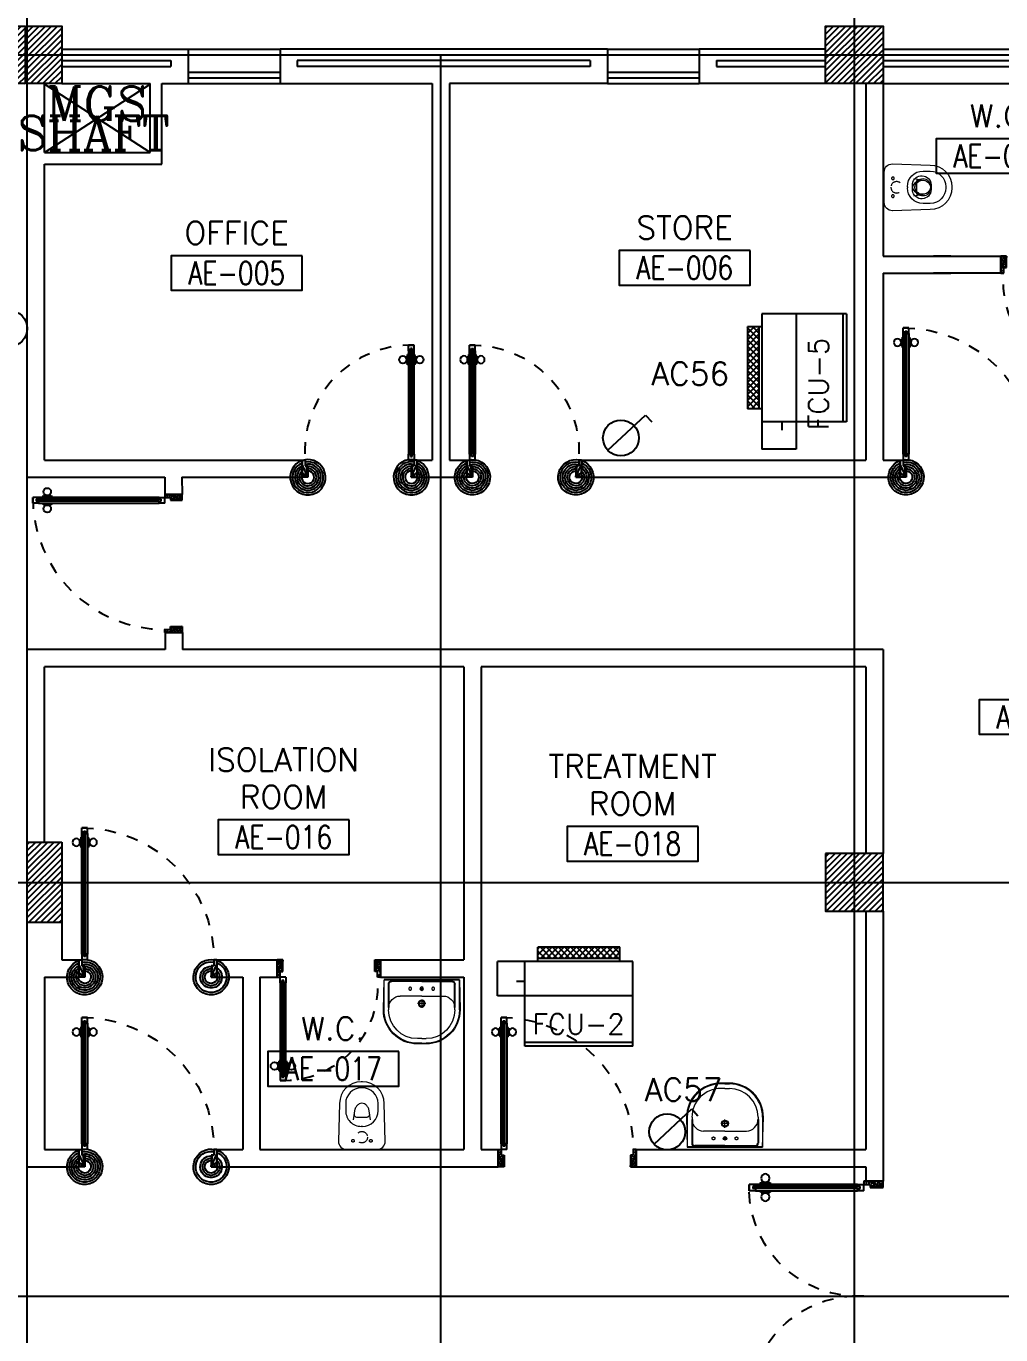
# Model space of a CAD drawing. Extents: x 417819.9 to 417911.9, y 43448 to 43539.2.
# Drawn here: x 417873.49 to 417881.97, y 43514.56 to 43525.94 of the extents above; entities that cross this region are included whole.
import ezdxf
from ezdxf.enums import TextEntityAlignment as Align

# ---------------------------------------------------------------- set-up
doc = ezdxf.new("R2010")
doc.units = 0
doc.header["$MEASUREMENT"] = 0
doc.header["$PDMODE"] = 3
doc.header["$PDSIZE"] = 0.1
for name, pattern in [('DASHED', [0.75, 0.5, -0.25]), ('HIDDEN', [0.375, 0.25, -0.125]), ('HIDDEN2', [0.1875, 0.125, -0.0625])]:
    doc.linetypes.add(name, pattern=pattern)
doc.layers.get('0').update_dxf_attribs({"color": 11, "linetype": 'CONTINUOUS'})
doc.layers.get('DEFPOINTS').update_dxf_attribs({"color": 11, "linetype": 'CONTINUOUS'})
for name, color, linetype in [('COL', 11, 'CONTINUOUS'), ('DOOR', 11, 'CONTINUOUS'), ('E-SOCKETS', 4, 'CONTINUOUS'), ('FCU', 6, 'CONTINUOUS'), ('FIX', 11, 'CONTINUOUS'), ('HAT', 11, 'CONTINUOUS'), ('RM-BOX', 11, 'CONTINUOUS'), ('RM-NAME', 11, 'CONTINUOUS'), ('RM-NO', 11, 'CONTINUOUS'), ('SCD', 2, 'CONTINUOUS'), ('SHAFT', 11, 'CONTINUOUS'), ('WALL', 11, 'CONTINUOUS')]:
    doc.layers.add(name, color=color, linetype=linetype)
doc.styles.add('ROMANC', font='romanc', dxfattribs={"height": 0.1})
doc.styles.add('ROMANS', font='ROMANS.shx', dxfattribs={"width": 0.6})
doc.dimstyles.new('STANDARD in', dxfattribs={"dimtxt": 0.2, "dimasz": 0.1, "dimexe": 0.07, "dimexo": 0.05, "dimgap": 0.1, "dimtad": 1, "dimdec": 0, "dimlfac": 1000, "dimzin": 0, "dimdsep": 46, "dimtxsty": 'ROMANS', "dimblk": 'ARCHTICK', "dimcen": 0.05, "dimdle": 0.05, "dimclrd": 7, "dimclre": 7, "dimclrt": 2, "dimadec": 0, "dimazin": 0, "dimtfac": 1, "dimtdec": 0, "dimtmove": 2, "dimatfit": 3, "dimldrblk": 'ARCHTICK', "dimfxl": 0, "dimtolj": 1, "dimtzin": 0, "dimarcsym": 0})

# ---------------------------------------------------------------- blocks, each defined once
blk = doc.blocks.new('_ARCHTICK')
at = {"color": 0, "linetype": 'ByBlock', "const_width": 0.15}
blk.add_lwpolyline([(-0.5, -0.5), (0.5, 0.5)], dxfattribs=at)
blk = doc.blocks.new('*D141')
at = {"layer": 'DEFPOINTS', "color": 0}
for p in [(417906.523, 43537.937), (417906.523, 43536.517), (417831.207, 43525.759)]:
    blk.add_point(p, dxfattribs=at)
at = {"layer": 'RM-NAME', "color": 7, "lineweight": -2}
for p, q in [((417831.157, 43537.937), (417906.573, 43537.937)), ((417831.207, 43525.809), (417831.207, 43538.007)), ((417906.523, 43536.567), (417906.523, 43538.007))]:
    blk.add_line(p, q, dxfattribs=at)
at = {"layer": 'RM-NAME', "color": 7, "lineweight": -2, "xscale": 0.1, "yscale": 0.1, "zscale": 0.1, "rotation": 180}
blk.add_blockref('_ARCHTICK', (417831.207, 43537.937), dxfattribs=at)
at = {"layer": 'RM-NAME', "color": 7, "lineweight": -2, "xscale": 0.1, "yscale": 0.1, "zscale": 0.1}
blk.add_blockref('_ARCHTICK', (417906.523, 43537.937), dxfattribs=at)
at = {"layer": 'RM-NAME', "color": 2, "insert": (417868.865, 43538.137), "char_height": 0.2, "attachment_point": 5, "style": 'ROMANS'}
blk.add_mtext('\\A1;75316', dxfattribs=at)
blk = doc.blocks.new('A$C24ED45A6')
at = {"layer": 'DOOR', "color": 0, "linetype": 'ByBlock'}
for p, q in [((925, 1100), (925, 1150)), ((925, 1150), (975, 1150)), ((975, 1150), (925, 1150)), ((975, 1100), (975, 1150)), ((909, 1055), (909, 990)), ((918, 1055), (909, 1055)), ((918, 978), (918, 1068)), ((925, 1068), (918, 1068)), ((918, 1055), (918, 990)), ((942, 1100), (925, 1100)), ((942, 1100), (942, 1120)), ((958, 1120), (942, 1120)), ((958, 1100), (958, 1120)), ((975, 1100), (958, 1100)), ((975, 1068), (982, 1068)), ((982, 978), (982, 1068)), ((982, 1055), (982, 990)), ((982, 1055), (991, 1055)), ((991, 1055), (991, 990)), ((918, 990), (909, 990)), ((925, 978), (918, 978)), ((975, 978), (982, 978)), ((982, 990), (991, 990)), ((0, 0), (0, 150)), ((0, 150), (25, 150)), ((25, 150), (25, 100)), ((925, 150), (925, 200)), ((925, 200), (942, 200)), ((925, 150), (975, 150)), ((942, 200), (942, 180)), ((942, 180), (958, 180)), ((958, 180), (958, 200)), ((958, 200), (975, 200)), ((975, 200), (975, 150)), ((1000, 150), (975, 150)), ((975, 150), (975, 100)), ((1000, 150), (1000, 0)), ((50, 0), (0, 0)), ((25, 100), (50, 100)), ((50, 100), (50, 0)), ((975, 100), (950, 100)), ((950, 100), (950, 0)), ((950, 0), (1000, 0))]:
    blk.add_line(p, q, dxfattribs=at)
at = {"layer": 'DOOR', "linetype": 'ByBlock'}
for p, q in [((925, 1100), (925, 200)), ((942, 200), (942, 1100)), ((958, 200), (958, 1100)), ((975, 200), (975, 1100))]:
    blk.add_line(p, q, dxfattribs=at)
at = {"layer": 'DOOR', "color": 9, "linetype": 'ByBlock'}
for p, q in [((50, 0), (0, 114)), ((50, 0), (0, 40)), ((50, 0), (37, 100)), ((950, 0), (1000, 114)), ((950, 0), (963, 100)), ((950, 0), (1000, 40))]:
    blk.add_line(p, q, dxfattribs=at)
at = {"layer": 'DOOR', "color": 0, "linetype": 'ByBlock'}
for centre in [(876, 1023), (1024, 1023)]:
    blk.add_circle(centre, 32.4, dxfattribs=at)
at = {"layer": 'DOOR', "linetype": 'HIDDEN', "ltscale": 0.5}
blk.add_arc((950, 222), 928, 88.456, 184.4816, dxfattribs=at)
at = {"layer": 'DOOR', "color": 9, "linetype": 'ByBlock'}
for centre, radius, start, end in [((50, 0), 154, 103.7142, 108.8947), ((50, 0), 134, 100.72, 111.8402), ((950, 0), 134, 68.1598, 79.28), ((950, 0), 154, 71.1053, 76.2858), ((50, 0), 114, 102.6226, 115.9162), ((50, 0), 94.4, 90, 121.9818), ((50, 0), 74.4, 90, 132.2236), ((50, 0), 54.4, 90, 156.7926), ((50, 0), 34.4, 90, 180), ((50, 0), 14.4, 90, 180), ((950, 0), 94.4, 58.0182, 90), ((950, 0), 74.4, 47.7764, 90), ((950, 0), 54.4, 23.2074, 90), ((950, 0), 34.4, 0, 90), ((950, 0), 14.4, 0, 90), ((950, 0), 114, 64.0838, 77.3774)]:
    blk.add_arc(centre, radius, start, end, dxfattribs=at)
at = {"layer": 'WALL'}
blk.add_line((1000, 0), (1000, 150), dxfattribs=at)
blk = doc.blocks.new('RM1')
at = {"layer": 'RM-BOX'}
blk.add_lwpolyline([(570, -200), (-570, -200), (-570, -500), (570, -500)], close=True, dxfattribs=at)
at = {"layer": 'RM-NAME', "style": 'ROMANS'}
for tag, p in [('ROOMNAME1', (0, 324)), ('ROOMNAME2', (0, 0))]:
    blk.add_attdef(tag, text='', height=200, dxfattribs=at).set_placement(p, align=Align.MIDDLE)
at = {"layer": 'RM-NO', "style": 'ROMANS', "width": 0.8}
blk.add_attdef('ROOMNO', text='', height=200, dxfattribs=at).set_placement((0, -350), align=Align.MIDDLE)
blk = doc.blocks.new('*X74')
at = {"color": 0}
for p, q in [((73379, 62348), (73832, 62801)), ((73379, 62401), (73779, 62801)), ((73379, 62454), (73726, 62801)), ((73379, 62507), (73673, 62801)), ((73379, 62560), (73620, 62801)), ((73379, 62614), (73567, 62801)), ((73379, 62667), (73514, 62801)), ((73379, 62720), (73461, 62801)), ((73379, 62773), (73408, 62801)), ((73385, 62301), (73879, 62795)), ((73438, 62301), (73879, 62742)), ((73491, 62301), (73879, 62689)), ((73544, 62301), (73879, 62636)), ((73597, 62301), (73879, 62583)), ((73650, 62301), (73879, 62530)), ((73703, 62301), (73879, 62477)), ((73756, 62301), (73879, 62424)), ((73809, 62301), (73879, 62371)), ((73862, 62301), (73879, 62318))]:
    blk.add_line(p, q, dxfattribs=at)
blk = doc.blocks.new('COL50')
at = {"layer": 'COL'}
blk.add_lwpolyline([(-250, 250), (-250, -250), (250, -250), (250, 250)], close=True, dxfattribs=at)
blk = doc.blocks.new('*X73')
at = {"color": 0}
for p, q in [((73379, 69508), (73872, 70001)), ((73379, 69561), (73819, 70001)), ((73379, 69614), (73766, 70001)), ((73379, 69667), (73713, 70001)), ((73379, 69720), (73660, 70001)), ((73379, 69773), (73607, 70001)), ((73379, 69826), (73554, 70001)), ((73379, 69879), (73501, 70001)), ((73379, 69932), (73448, 70001)), ((73379, 69985), (73395, 70001)), ((73425, 69501), (73879, 69955)), ((73478, 69501), (73879, 69902)), ((73532, 69501), (73879, 69849)), ((73585, 69501), (73879, 69796)), ((73638, 69501), (73879, 69743)), ((73691, 69501), (73879, 69690)), ((73744, 69501), (73879, 69637)), ((73797, 69501), (73879, 69584)), ((73850, 69501), (73879, 69531))]:
    blk.add_line(p, q, dxfattribs=at)
blk = doc.blocks.new('WC1')
at = {"layer": 'FIX', "lineweight": 20}
for p, q in [((35, 204), (-293, 194)), ((-230, 141), (-293, 141)), ((108, 0), (108, 131)), ((-482, 5), (-482, -5)), ((-429, 5), (-429, -5)), ((-289, 24), (-295, 0)), ((-295, 0), (-289, -24)), ((-150, 76), (-245, 60)), ((-94, 5), (-94, -5)), ((108, -131), (108, 0)), ((-245, -60), (-150, -76)), ((-293, -141), (-230, -141)), ((-293, -194), (35, -204)), ((32, -204), (35, -204))]:
    blk.add_line(p, q, dxfattribs=at)
at = {"layer": 'FIX', "linetype": 'Continuous', "lineweight": 20}
blk.add_line((-175, -47), (-175, 45), dxfattribs=at)
at = {"layer": 'FIX', "linetype": 'HIDDEN2', "lineweight": 20, "ltscale": 0.3}
blk.add_circle((0, 0), 49.8, dxfattribs=at)
at = {"layer": 'FIX', "linetype": 'HIDDEN', "lineweight": 20, "ltscale": 0.05}
for centre in [(32, 78), (32, -77)]:
    blk.add_circle(centre, 11.6, dxfattribs=at)
at = {"layer": 'FIX', "lineweight": 20}
for centre, radius, start, end in [((-293, 5), 189, 90, 180), ((-293, 5), 136, 90, 180), ((-230, 5), 136, 360, 90), ((35, 131), 73, 360, 90), ((-228, -7), 68.2, 128.9242, 152.8468), ((-219, -18), 82, 108.496, 128.9242), ((-293, -5), 189, 180, 270), ((-293, -5), 136, 180, 270), ((-228, 7), 68.2, 207.1532, 231.0758), ((-219, 18), 82, 231.0758, 251.504), ((-230, -5), 136, 270, 0), ((35, -131), 73, 270, 0)]:
    blk.add_arc(centre, radius, start, end, dxfattribs=at)
at = {"layer": 'FIX', "linetype": 'Continuous', "lineweight": 20}
for centre, start, end in [((-198, 46), 357.6662, 91.6121), ((-197, -46), 268.3879, 2.3338)]:
    blk.add_arc(centre, 22.3, start, end, dxfattribs=at)
blk = doc.blocks.new('C-300')
at = {"layer": 'HAT', "linetype": 'ByBlock', "ltscale": 0.3}
h = blk.add_hatch(dxfattribs=at)
h.set_pattern_fill('ANSI31', color=8, scale=300, style=0)
h.set_pattern_definition([(45, (-258496.182, -82361.005), (-26.5165043, 26.5165043), [])])
h.paths.add_polyline_path([(300, 500), (0, 500), (0, 250), (300, 250)])
h.paths.add_polyline_path([(300, 250), (0, 250), (0, 0), (300, 0)])
at = {"layer": 'COL'}
blk.add_lwpolyline([(0, 500), (300, 500), (300, 0), (0, 0)], close=True, dxfattribs=at)
blk = doc.blocks.new('C-300A')
at = {"layer": 'SHAFT', "color": 6, "linetype": 'ByBlock', "ltscale": 0.3}
for p in [(-300, 0), (20, 0)]:
    blk.add_blockref('C-300', p, dxfattribs=at)
blk = doc.blocks.new('DOOR100')
at = {"layer": 'DOOR', "color": 7, "linetype": 'ByBlock'}
for p, q in [((-75, 1250), (-75, 1300)), ((-75, 1300), (-25, 1300)), ((-25, 1300), (-75, 1300)), ((-58, 1250), (-58, 1270)), ((-42, 1270), (-58, 1270)), ((-42, 1250), (-42, 1270)), ((-25, 1250), (-25, 1300)), ((-91, 1205), (-91, 1140)), ((-82, 1205), (-91, 1205)), ((-82, 1140), (-91, 1140)), ((-82, 1128), (-82, 1218)), ((-75, 1218), (-82, 1218)), ((-82, 1205), (-82, 1140)), ((-58, 1250), (-75, 1250)), ((-25, 1250), (-42, 1250)), ((-25, 1218), (-18, 1218)), ((-18, 1128), (-18, 1218)), ((-18, 1205), (-18, 1140)), ((-18, 1205), (-9, 1205)), ((-18, 1140), (-9, 1140)), ((-9, 1205), (-9, 1140)), ((-75, 1128), (-82, 1128)), ((-25, 1128), (-18, 1128)), ((-1200, 0), (-1200, 150)), ((-1200, 150), (-1175, 150)), ((-1200, 150), (-1200, 0)), ((-1175, 150), (-1175, 100)), ((-75, 200), (-58, 200)), ((-75, 150), (-75, 200)), ((-75, 150), (-25, 150)), ((-58, 200), (-58, 180)), ((-58, 180), (-42, 180)), ((-42, 200), (-25, 200)), ((-42, 180), (-42, 200)), ((-25, 200), (-25, 150)), ((0, 150), (-25, 150)), ((-25, 150), (-25, 100)), ((0, 0), (0, 150)), ((0, 150), (0, 0)), ((-1150, 0), (-1200, 114)), ((-1150, 0), (-1200, 40)), ((-1150, 0), (-1200, 0)), ((-1175, 100), (-1150, 100)), ((-1150, 0), (-1163, 100)), ((-1150, 100), (-1150, 0)), ((-50, 0), (0, 114)), ((-50, 100), (-50, 0)), ((-50, 0), (-37, 100)), ((-25, 100), (-50, 100)), ((-50, 0), (0, 40)), ((-50, 0), (0, 0))]:
    blk.add_line(p, q, dxfattribs=at)
at = {"layer": 'DOOR', "linetype": 'ByBlock'}
for p, q in [((-75, 1250), (-75, 200)), ((-58, 200), (-58, 1250)), ((-42, 200), (-42, 1250)), ((-25, 200), (-25, 1250))]:
    blk.add_line(p, q, dxfattribs=at)
at = {"layer": 'DOOR', "color": 7, "linetype": 'ByBlock'}
for centre in [(-124, 1173), (24, 1173)]:
    blk.add_circle(centre, 32.4, dxfattribs=at)
at = {"layer": 'DOOR', "linetype": 'HIDDEN', "ltscale": 0.5}
blk.add_arc((-25, 150), 1150, 90, 180, dxfattribs=at)
at = {"layer": 'DOOR', "color": 7, "linetype": 'ByBlock'}
for centre, radius, start, end in [((-1150, 0), 154, 103.7142, 108.8947), ((-1150, 0), 134, 100.72, 111.8402), ((-50, 0), 134, 68.1598, 79.28), ((-50, 0), 154, 71.1053, 76.2858), ((-1150, 0), 94.4, 90, 121.9818), ((-1150, 0), 74.4, 90, 132.2236), ((-1150, 0), 54.4, 90, 156.7926), ((-1150, 0), 34.4, 90, 180), ((-1150, 0), 14.4, 90, 180), ((-50, 0), 94.4, 58.0182, 90), ((-50, 0), 74.4, 47.7764, 90), ((-50, 0), 54.4, 23.2074, 90), ((-50, 0), 34.4, 0, 90), ((-50, 0), 14.4, 0, 90), ((-50, 0), 114, 64.0838, 77.3774)]:
    blk.add_arc(centre, radius, start, end, dxfattribs=at)
blk = doc.blocks.new('DOOR90')
at = {"layer": 'DOOR', "color": 7, "linetype": 'ByBlock'}
for p, q in [((-150, 0), (0, 0)), ((-150, 0), (-150, -25)), ((0, -50), (-114, 0)), ((0, -50), (-40, 0)), ((0, -50), (0, 0)), ((-1000, -25), (-1050, -25)), ((-1050, -75), (-1050, -25)), ((-1050, -25), (-1050, -75)), ((-1000, -75), (-1050, -75)), ((-1000, -42), (-1020, -42)), ((-1020, -42), (-1020, -58)), ((-1000, -58), (-1020, -58)), ((-1000, -25), (-1000, -42)), ((-1000, -58), (-1000, -75)), ((-878, -18), (-968, -18)), ((-968, -25), (-968, -18)), ((-968, -75), (-968, -82)), ((-878, -82), (-968, -82)), ((-955, -9), (-890, -9)), ((-955, -18), (-955, -9)), ((-955, -18), (-890, -18)), ((-955, -82), (-890, -82)), ((-955, -82), (-955, -91)), ((-955, -91), (-890, -91)), ((-890, -18), (-890, -9)), ((-890, -82), (-890, -91)), ((-878, -25), (-878, -18)), ((-878, -75), (-878, -82)), ((-200, -25), (-150, -25)), ((-200, -42), (-200, -25)), ((-180, -42), (-200, -42)), ((-200, -58), (-180, -58)), ((-200, -75), (-200, -58)), ((-150, -75), (-200, -75)), ((-180, -58), (-180, -42)), ((-150, -25), (-100, -25)), ((-150, -75), (-150, -25)), ((-100, -25), (-100, -50)), ((0, -50), (-100, -37)), ((-100, -50), (0, -50)), ((-150, -875), (-100, -875)), ((-150, -900), (-150, -875)), ((-150, -900), (0, -900)), ((0, -900), (-150, -900)), ((0, -850), (-114, -900)), ((-100, -875), (-100, -850)), ((0, -850), (-100, -863)), ((-100, -850), (0, -850)), ((0, -850), (-40, -900)), ((0, -850), (0, -900))]:
    blk.add_line(p, q, dxfattribs=at)
at = {"layer": 'DOOR', "linetype": 'ByBlock'}
for p, q in [((-200, -25), (-1000, -25)), ((-200, -42), (-1000, -42)), ((-200, -58), (-1000, -58)), ((-1000, -75), (-200, -75))]:
    blk.add_line(p, q, dxfattribs=at)
at = {"layer": 'DOOR', "color": 7, "linetype": 'ByBlock'}
for centre in [(-923, 24), (-923, -124)]:
    blk.add_circle(centre, 32.4, dxfattribs=at)
for centre, radius, start, end in [((0, -50), 154, 161.1053, 166.2858), ((0, -50), 94.4, 148.0182, 180), ((0, -50), 134, 158.1598, 169.28), ((0, -50), 114, 154.0838, 167.3774), ((0, -50), 74.4, 137.7764, 180), ((0, -50), 54.4, 113.2074, 180), ((0, -50), 34.4, 90, 180), ((0, -50), 14.4, 90, 180), ((0, -850), 154, 193.7142, 198.8947), ((0, -850), 134, 190.72, 201.8402), ((0, -850), 94.4, 180, 211.9818), ((0, -850), 74.4, 180, 222.2236), ((0, -850), 54.4, 180, 246.7926), ((0, -850), 34.4, 180, 270), ((0, -850), 14.4, 180, 270)]:
    blk.add_arc(centre, radius, start, end, dxfattribs=at)
at = {"layer": 'DOOR', "linetype": 'HIDDEN', "ltscale": 0.5}
blk.add_arc((-222, -50), 828, 178.2701, 275.003, dxfattribs=at)
blk = doc.blocks.new('A$C49F1192B')
at = {"layer": 'DOOR', "color": 0, "linetype": 'ByBlock', "xscale": -1, "rotation": 270}
blk.add_blockref('DOOR100', (0, 1200), dxfattribs=at)
blk = doc.blocks.new('LAV1')
at = {"layer": 'FIX', "linetype": 'ByBlock'}
blk.add_line((-328, -25), (328, -25), dxfattribs=at)
at = {"layer": 'FIX', "linetype": 'Continuous', "lineweight": 20}
for p, q in [((-328, -285), (-328, -25)), ((328, -285), (328, -25)), ((0, -165), (-187, -165)), ((0, -165), (187, -165)), ((-288, -285), (-288, -265)), ((287, -285), (287, -265)), ((0, -535), (-38, -535)), ((0, -535), (38, -535)), ((0, -575), (-38, -575)), ((0, -575), (38, -575))]:
    blk.add_line(p, q, dxfattribs=at)
at = {"layer": 'FIX', "linetype": 'ByBlock', "ltscale": 0.3}
for p, q in [((-288, -265), (-288, -60)), ((0, -35), (-262, -35)), ((0, -35), (262, -35)), ((287, -265), (287, -60))]:
    blk.add_line(p, q, dxfattribs=at)
at = {"layer": 'FIX', "lineweight": 20}
for p, q in [((-16, -101), (15, -101)), ((0, -85), (0, -116))]:
    blk.add_line(p, q, dxfattribs=at)
at = {"layer": 'FIX', "linetype": 'DASHED', "lineweight": 20, "ltscale": 0.04}
for p, q in [((0, -194), (0, -266)), ((-36, -230), (37, -230))]:
    blk.add_line(p, q, dxfattribs=at)
at = {"layer": 'FIX', "linetype": 'Continuous', "lineweight": 20}
blk.add_lwpolyline([(295, -25), (0, -25), (-328, -25), (-334, -285, 0.414214), (-38, -582), (0, -582), (38, -582, 0.414214), (334, -285), (328, -25), (0, -25)], format="xyb", dxfattribs=at)
at = {"layer": 'FIX', "linetype": 'HIDDEN', "lineweight": 20, "ltscale": 0.05}
for centre in [(-100, -101), (100, -101)]:
    blk.add_circle(centre, 12.4, dxfattribs=at)
at = {"layer": 'FIX', "lineweight": 20}
for centre, radius in [((0, -101), 15.5), ((0, -230), 29.5), ((0, -230), 22.5)]:
    blk.add_circle(centre, radius, dxfattribs=at)
at = {"layer": 'FIX', "linetype": 'ByBlock', "ltscale": 0.3}
for centre, start, end in [((-262, -60), 90, 180), ((262, -60), 0, 90)]:
    blk.add_arc(centre, 25, start, end, dxfattribs=at)
at = {"layer": 'FIX', "linetype": 'Continuous', "lineweight": 20}
for centre, radius, start, end in [((-187, -265), 100, 90, 180), ((187, -265), 100, 0, 90), ((-38, -285), 290, 180, 270), ((-38, -285), 250, 180, 270), ((38, -285), 290, 270, 0), ((38, -285), 250, 270, 0)]:
    blk.add_arc(centre, radius, start, end, dxfattribs=at)
blk = doc.blocks.new('A$C272A55A0')
at = {"layer": 'DOOR', "color": 0, "linetype": 'ByBlock'}
for p, q in [((0, 900), (0, 1050)), ((50, 1050), (0, 1050)), ((50, 950), (50, 1050)), ((1750, 950), (1750, 1050)), ((1750, 1050), (1800, 1050)), ((1800, 1050), (1800, 900)), ((25, 950), (50, 950)), ((25, 900), (25, 950)), ((1775, 950), (1750, 950)), ((1775, 900), (1775, 950)), ((0, 900), (25, 900)), ((75, 900), (25, 900)), ((25, 850), (25, 900)), ((42, 850), (25, 850)), ((58, 870), (42, 870)), ((42, 870), (42, 850)), ((58, 850), (58, 870)), ((75, 850), (58, 850)), ((75, 900), (75, 850)), ((1725, 900), (1775, 900)), ((1725, 900), (1725, 850)), ((1725, 850), (1742, 850)), ((1742, 870), (1758, 870)), ((1742, 850), (1742, 870)), ((1758, 870), (1758, 850)), ((1758, 850), (1775, 850)), ((1800, 900), (1775, 900)), ((1775, 850), (1775, 900)), ((1718, 160), (1709, 160)), ((1709, 95), (1709, 160)), ((1725, 173), (1718, 173)), ((1718, 173), (1718, 83)), ((1718, 95), (1718, 160)), ((1775, 173), (1782, 173)), ((1782, 173), (1782, 83)), ((1782, 160), (1791, 160)), ((1782, 95), (1782, 160)), ((1791, 95), (1791, 160)), ((25, 50), (42, 50)), ((25, 50), (25, 0)), ((25, 0), (75, 0)), ((75, 0), (25, 0)), ((42, 50), (42, 30)), ((42, 30), (58, 30)), ((58, 50), (75, 50)), ((58, 50), (58, 30)), ((75, 50), (75, 0)), ((1718, 95), (1709, 95)), ((1725, 83), (1718, 83)), ((1742, 50), (1725, 50)), ((1725, 50), (1725, 0)), ((1775, 0), (1725, 0)), ((1725, 0), (1775, 0)), ((1742, 50), (1742, 30)), ((1758, 30), (1742, 30)), ((1775, 50), (1758, 50)), ((1758, 50), (1758, 30)), ((1775, 83), (1782, 83)), ((1775, 50), (1775, 0)), ((1782, 95), (1791, 95))]:
    blk.add_line(p, q, dxfattribs=at)
at = {"layer": 'DOOR', "color": 9, "linetype": 'ByBlock'}
for p, q in [((50, 1050), (0, 1010)), ((50, 1050), (0, 937)), ((50, 1050), (37, 950)), ((1750, 1050), (1800, 1010)), ((1750, 1050), (1800, 937)), ((1750, 1050), (1763, 950))]:
    blk.add_line(p, q, dxfattribs=at)
at = {"layer": 'DOOR', "linetype": 'ByBlock'}
for p, q in [((25, 850), (25, 50)), ((42, 850), (42, 50)), ((58, 850), (58, 50)), ((75, 50), (75, 850)), ((1725, 50), (1725, 850)), ((1742, 850), (1742, 50)), ((1758, 850), (1758, 50)), ((1775, 850), (1775, 50))]:
    blk.add_line(p, q, dxfattribs=at)
at = {"layer": 'DOOR', "color": 0, "linetype": 'ByBlock'}
for centre in [(1676, 128), (1824, 128)]:
    blk.add_circle(centre, 32.4, dxfattribs=at)
at = {"layer": 'DOOR', "color": 9, "linetype": 'ByBlock'}
for centre, radius, start, end in [((50, 1050), 54.4, 203.2074, 270), ((50, 1050), 34.4, 180, 270), ((50, 1050), 14.4, 180, 270), ((1750, 1050), 14.4, 270, 0), ((1750, 1050), 34.4, 270, 0), ((1750, 1050), 54.4, 270, 336.7926), ((50, 1050), 74.4, 227.7764, 270), ((50, 1050), 94.4, 238.0182, 270), ((50, 1050), 114, 244.0838, 257.3774), ((50, 1050), 134, 248.1598, 259.28), ((1750, 1050), 74.4, 270, 312.2236), ((1750, 1050), 94.4, 270, 301.9818), ((1750, 1050), 114, 282.6226, 295.9162), ((1750, 1050), 134, 280.72, 291.8402), ((50, 1050), 154, 251.1053, 256.2858), ((1750, 1050), 154, 283.7142, 288.8947)]:
    blk.add_arc(centre, radius, start, end, dxfattribs=at)
at = {"layer": 'DOOR', "linetype": 'HIDDEN', "ltscale": 0.5}
for centre, start, end in [((50, 851), 268.3174, 3.2965), ((1750, 851), 176.7035, 271.6826)]:
    blk.add_arc(centre, 851, start, end, dxfattribs=at)
at = {"layer": 'WALL', "linetype": 'ByBlock'}
blk.add_line((1800, 900), (1800, 1050), dxfattribs=at)
blk = doc.blocks.new('*X210')
at = {"color": 0}
for p, q in [((23912, -1650), (23966, -1596)), ((23912, -1597), (23913, -1596)), ((23970, -1696), (23912, -1638)), ((23917, -1696), (23912, -1691)), ((23919, -1696), (24019, -1596)), ((24023, -1696), (23923, -1596)), ((23972, -1696), (24072, -1596)), ((24076, -1696), (23976, -1596)), ((24025, -1696), (24125, -1596)), ((24129, -1696), (24029, -1596)), ((24078, -1696), (24178, -1596)), ((24182, -1696), (24082, -1596)), ((24131, -1696), (24231, -1596)), ((24235, -1696), (24135, -1596)), ((24184, -1696), (24284, -1596)), ((24288, -1696), (24188, -1596)), ((24237, -1696), (24337, -1596)), ((24341, -1696), (24241, -1596)), ((24290, -1696), (24390, -1596)), ((24394, -1696), (24294, -1596)), ((24343, -1696), (24443, -1596)), ((24447, -1696), (24347, -1596)), ((24396, -1696), (24496, -1596)), ((24500, -1696), (24400, -1596)), ((24449, -1696), (24549, -1596)), ((24553, -1696), (24453, -1596)), ((24502, -1696), (24602, -1596)), ((24606, -1696), (24506, -1596)), ((24555, -1696), (24624, -1628)), ((24624, -1660), (24559, -1596)), ((24608, -1696), (24624, -1681)), ((24624, -1607), (24612, -1596))]:
    blk.add_line(p, q, dxfattribs=at)

msp = doc.modelspace()

# ---------------------------------------------------------------- hatches: boundary and pattern name
at = {"layer": 'RM-NAME'}
h = msp.add_hatch(dxfattribs=at)
h.set_pattern_fill('ANSI31', color=256, scale=0.3, style=0)
h.set_pattern_definition([(45, (417490.051385, 43455.963322), (-0.0265165043, 0.0265165043), [])])
h.paths.add_polyline_path([(417873.7966, 43518.4943), (417873.7966, 43518.8443), (417873.4966, 43518.8443), (417873.4966, 43518.4943)])
h.paths.add_polyline_path([(417873.4966, 43518.1443), (417873.7966, 43518.1443), (417873.7966, 43518.4943), (417873.4966, 43518.4943)])

# ---------------------------------------------------------------- linework, layer by layer
at = {"layer": 'E-SOCKETS'}
for p, q in [((417878.5498, 43522.2546), (417878.8777, 43522.5598)), ((417878.8777, 43522.5598), (417878.9321, 43522.5012)), ((417878.9528, 43516.2173), (417879.2807, 43516.5225)), ((417879.2807, 43516.5225), (417879.3352, 43516.464))]:
    msp.add_line(p, q, dxfattribs=at)
for centre in [(417873.3404, 43523.3132), (417878.6642, 43522.361), (417879.0672, 43516.3238)]:
    msp.add_circle(centre, 0.1562, dxfattribs=at)
at = {"layer": 'FCU', "color": 6}
for p, q in [((417879.8905, 43523.4415), (417879.8905, 43522.5015)), ((417880.6275, 43523.4415), (417879.8905, 43523.4415)), ((417880.1905, 43523.4415), (417880.1905, 43522.5015)), ((417880.6275, 43523.4415), (417880.6275, 43522.5015)), ((417880.6275, 43522.5015), (417879.8905, 43522.5015)), ((417877.8283, 43517.0698), (417877.8283, 43517.8068)), ((417878.7683, 43517.8068), (417877.8283, 43517.8068)), ((417878.7683, 43517.0698), (417878.7683, 43517.8068)), ((417878.7683, 43517.5068), (417877.8283, 43517.5068)), ((417878.7683, 43517.0698), (417877.8283, 43517.0698))]:
    msp.add_line(p, q, dxfattribs=at)
at = {"layer": 'FCU', "color": 3}
for p, q in [((417880.5955, 43523.4415), (417880.5955, 43522.5015)), ((417879.7655, 43523.3275), (417879.7655, 43522.6155)), ((417879.8905, 43523.3275), (417879.7655, 43523.3275)), ((417879.8655, 43523.3275), (417879.8655, 43522.6155)), ((417879.8905, 43522.6155), (417879.7655, 43522.6155)), ((417879.8905, 43522.5015), (417879.8905, 43522.2635)), ((417880.0655, 43522.5015), (417880.0655, 43522.4282)), ((417880.1905, 43522.5015), (417880.1905, 43522.2635)), ((417880.1905, 43522.2635), (417879.8905, 43522.2635)), ((417878.6543, 43517.9318), (417877.9423, 43517.9318)), ((417877.9423, 43517.8068), (417877.9423, 43517.9318)), ((417878.6543, 43517.8068), (417878.6543, 43517.9318)), ((417877.8283, 43517.8068), (417877.5903, 43517.8068)), ((417877.5903, 43517.5068), (417877.5903, 43517.8068)), ((417878.6543, 43517.8318), (417877.9423, 43517.8318)), ((417877.8283, 43517.6319), (417877.7549, 43517.6319)), ((417877.8283, 43517.5068), (417877.5903, 43517.5068)), ((417878.7683, 43517.1018), (417877.8283, 43517.1018))]:
    msp.add_line(p, q, dxfattribs=at)
at = {"layer": 'RM-NAME'}
for p, q in [((417880.6966, 43448.6529), (417880.6966, 43538.4875)), ((417873.4966, 43460.01), (417873.4966, 43538.1375)), ((417873.7966, 43525.7443), (417874.8966, 43525.7443)), ((417874.8966, 43525.7443), (417875.6966, 43525.7443)), ((417874.8966, 43525.7443), (417874.8966, 43525.4443)), ((417874.8966, 43525.7443), (417874.8966, 43525.4443)), ((417878.5466, 43525.7443), (417875.6966, 43525.7443)), ((417875.6966, 43525.7443), (417875.6966, 43525.4443)), ((417875.6966, 43525.7443), (417875.6966, 43525.4443)), ((417878.5466, 43525.7443), (417878.5466, 43525.4443)), ((417878.5466, 43525.7443), (417879.3466, 43525.7443)), ((417880.4466, 43525.7443), (417879.3466, 43525.7443)), ((417879.3466, 43525.7443), (417879.3466, 43525.4443)), ((417880.9466, 43525.7443), (417883.1966, 43525.7443)), ((417820.6052, 43525.6943), (417889.6966, 43525.6943)), ((417873.7966, 43525.6443), (417874.7466, 43525.6443)), ((417874.7466, 43525.6443), (417874.7466, 43525.5943)), ((417878.3966, 43525.6443), (417875.8466, 43525.6443)), ((417875.8466, 43525.6443), (417875.8466, 43525.5943)), ((417877.0966, 43466.8743), (417877.0966, 43525.6943)), ((417878.3966, 43525.6443), (417878.3966, 43525.5943)), ((417879.4966, 43525.6443), (417879.4966, 43525.5943)), ((417879.4966, 43525.6443), (417880.4466, 43525.6443)), ((417880.9466, 43525.6443), (417883.0466, 43525.6443)), ((417873.7966, 43525.5943), (417874.7466, 43525.5943)), ((417874.8966, 43525.5443), (417875.6966, 43525.5443)), ((417874.8966, 43525.4943), (417875.6966, 43525.4943)), ((417878.3966, 43525.5943), (417875.8466, 43525.5943)), ((417878.5466, 43525.5443), (417879.3466, 43525.5443)), ((417878.5466, 43525.4943), (417879.3466, 43525.4943)), ((417879.4966, 43525.5943), (417880.4466, 43525.5943)), ((417880.9466, 43525.5943), (417883.0466, 43525.5943)), ((417873.4966, 43522.0193), (417873.4966, 43525.4443)), ((417873.6466, 43524.8443), (417873.6466, 43525.4443)), ((417874.5666, 43524.8443), (417873.6466, 43525.4403)), ((417873.6466, 43524.8443), (417874.5666, 43525.4403)), ((417873.7966, 43525.4443), (417874.5666, 43525.4443)), ((417874.5666, 43524.8443), (417874.5666, 43525.4443)), ((417874.6666, 43524.7443), (417874.6666, 43525.4443)), ((417874.6666, 43525.4443), (417874.8966, 43525.4443)), ((417874.8966, 43525.4443), (417875.6966, 43525.4443)), ((417875.6966, 43525.4443), (417877.0216, 43525.4443)), ((417877.0216, 43525.4443), (417877.0216, 43522.1693)), ((417878.5466, 43525.4443), (417877.1716, 43525.4443)), ((417877.1716, 43525.4443), (417877.1716, 43522.1693)), ((417878.5466, 43525.4443), (417879.3466, 43525.4443)), ((417880.4466, 43525.4443), (417879.3466, 43525.4443)), ((417880.7966, 43525.4443), (417880.7966, 43522.1693)), ((417880.9466, 43525.4443), (417883.0216, 43525.4443)), ((417880.9466, 43525.4443), (417880.9466, 43523.9443)), ((417873.6466, 43524.8443), (417874.5666, 43524.8443)), ((417873.6466, 43522.1693), (417873.6466, 43524.7443)), ((417873.6466, 43524.7443), (417874.6666, 43524.7443)), ((417880.9466, 43523.9443), (417881.9716, 43523.9443)), ((417881.5361, 43523.9443), (417881.3861, 43523.9443)), ((417881.9716, 43523.9443), (417881.9716, 43523.7943)), ((417881.9716, 43523.7928), (417881.9716, 43523.9443)), ((417880.9466, 43523.7943), (417880.9466, 43522.1693)), ((417880.9466, 43523.7943), (417881.5361, 43523.7943)), ((417881.9716, 43523.7943), (417881.3861, 43523.7943)), ((417873.6466, 43522.1693), (417875.8893, 43522.1693)), ((417875.8893, 43522.1693), (417875.8893, 43522.0193)), ((417876.8893, 43522.1693), (417876.8893, 43522.0193)), ((417876.8893, 43522.1693), (417877.0216, 43522.1693)), ((417877.1716, 43522.1693), (417877.3216, 43522.1693)), ((417877.3216, 43522.1693), (417877.3216, 43522.0193)), ((417878.3216, 43522.1693), (417880.7966, 43522.1693)), ((417878.3216, 43522.1693), (417878.3216, 43522.0193)), ((417880.9466, 43522.1693), (417881.0966, 43522.1693)), ((417881.0966, 43522.1693), (417881.0966, 43522.0193)), ((417873.4966, 43522.0193), (417874.6929, 43522.0193)), ((417874.6929, 43522.0193), (417874.6933, 43521.8693)), ((417874.8429, 43522.0197), (417874.8433, 43521.8693)), ((417874.8429, 43522.0193), (417875.8893, 43522.0193)), ((417876.8893, 43522.0193), (417877.3216, 43522.0193)), ((417878.3216, 43522.0193), (417881.0966, 43522.0193)), ((417874.6933, 43521.8693), (417874.8433, 43521.8693)), ((417874.8462, 43520.6693), (417874.6962, 43520.6693)), ((417874.6962, 43520.6693), (417874.6966, 43520.5193)), ((417874.8462, 43520.6693), (417874.8466, 43520.5193)), ((417874.6966, 43520.5193), (417873.4966, 43520.5193)), ((417880.9466, 43520.5193), (417874.8466, 43520.5193)), ((417880.9466, 43520.5193), (417880.9466, 43518.7443)), ((417873.4966, 43518.8443), (417873.4966, 43520.3693)), ((417873.6466, 43518.8443), (417873.6466, 43520.3693)), ((417877.2966, 43520.3693), (417873.6466, 43520.3693)), ((417877.2966, 43520.3693), (417877.2966, 43517.8193)), ((417880.7966, 43520.3693), (417877.4466, 43520.3693)), ((417877.4466, 43520.3693), (417877.4466, 43516.1693)), ((417880.7966, 43520.3693), (417880.7966, 43518.7443)), ((417820.6052, 43518.4943), (417889.6966, 43518.4943)), ((417880.7966, 43518.2443), (417880.7966, 43516.1693)), ((417880.9466, 43518.2443), (417880.9466, 43515.8943)), ((417873.7966, 43518.1443), (417873.7966, 43517.8193)), ((417873.7966, 43517.8193), (417873.9466, 43517.8193)), ((417873.9466, 43517.8193), (417873.9466, 43517.6693)), ((417873.9466, 43517.8193), (417873.9466, 43517.6693)), ((417875.1466, 43517.8193), (417875.1466, 43517.6693)), ((417875.1466, 43517.8193), (417875.6716, 43517.8193)), ((417875.1466, 43517.8193), (417875.1466, 43517.6693)), ((417875.6716, 43517.8193), (417875.6716, 43517.6693)), ((417876.5716, 43517.8193), (417876.5716, 43517.6693)), ((417876.5716, 43517.8193), (417877.2966, 43517.8193)), ((417873.6466, 43517.6693), (417873.9466, 43517.6693)), ((417873.6466, 43517.6693), (417873.6466, 43516.1693)), ((417875.1466, 43517.6693), (417875.3716, 43517.6693)), ((417875.3716, 43517.6693), (417875.3716, 43516.1693)), ((417875.5216, 43517.6693), (417875.5216, 43516.1693)), ((417875.5216, 43517.6693), (417875.6716, 43517.6693)), ((417876.5716, 43517.6693), (417877.2966, 43517.6693)), ((417877.2966, 43517.6693), (417877.2966, 43516.1693)), ((417873.6466, 43516.1693), (417873.9466, 43516.1693)), ((417873.9466, 43516.1693), (417873.9466, 43516.0193)), ((417873.9466, 43516.1693), (417873.9466, 43516.0193)), ((417873.9466, 43516.1693), (417873.9466, 43516.0193)), ((417875.1466, 43516.1693), (417875.1466, 43516.0193)), ((417875.1466, 43516.1693), (417875.3716, 43516.1693)), ((417875.1466, 43516.1693), (417875.1466, 43516.0193)), ((417875.5216, 43516.1693), (417877.2966, 43516.1693)), ((417877.4466, 43516.1693), (417877.5966, 43516.1693)), ((417877.5966, 43516.1693), (417877.5966, 43516.0193)), ((417877.5966, 43516.1693), (417877.5966, 43516.0193)), ((417877.5966, 43516.1693), (417877.5966, 43516.0193)), ((417878.7966, 43516.1693), (417878.7966, 43516.0193)), ((417878.7966, 43516.1693), (417880.7966, 43516.1693)), ((417873.4966, 43516.0193), (417873.9466, 43516.0193)), ((417875.1466, 43516.0193), (417877.5966, 43516.0193)), ((417878.7966, 43516.0193), (417880.7966, 43516.0193)), ((417880.7966, 43516.0193), (417880.7966, 43515.8943)), ((417880.7966, 43515.8943), (417880.9466, 43515.8943)), ((417831.4566, 43514.8943), (417889.6966, 43514.8943))]:
    msp.add_line(p, q, dxfattribs=at)
for points in [[(417880.4466, 43525.4443), (417880.4466, 43525.9443), (417880.9466, 43525.9443), (417880.9466, 43525.4443)], [(417873.7966, 43518.8443), (417873.7966, 43518.1443), (417873.4966, 43518.1443), (417873.4966, 43518.8443)]]:
    msp.add_lwpolyline(points, close=True, dxfattribs=at)

# ---------------------------------------------------------------- block references
at = {"layer": 'FCU', "color": 11, "zscale": 0.001}
for p, xscale, yscale, rotation in [((417881.4614, 43547.2392), 0.001000002026557922, 0.0009999871253967285, 270), ((417902.566, 43516.2359), 0.0009999871253967285, 0.001000002026557922, 180)]:
    msp.add_blockref('*X210', p, dxfattribs=dict(at, xscale=xscale, yscale=yscale, rotation=rotation))
at = {"layer": 'RM-NAME', "yscale": 0.0009999999892897904, "zscale": 0.001}
for name, p, xscale in [('C-300A', (417873.4766, 43525.4443), 0.001000000047497451), ('*X73', (417807.0674, 43455.9433), 0.001000000047497451), ('WC1', (417881.0643, 43524.5423), -0.001000000047497451), ('DOOR100', (417881.0966, 43522.0193), -0.001000000047497451), ('A$C24ED45A6', (417875.8893, 43522.0193), 0.001000000047497451), ('A$C24ED45A6', (417878.3216, 43522.0193), -0.001000000047497451), ('DOOR100', (417873.9466, 43517.6693), -0.001000000047497451), ('*X74', (417807.0674, 43455.9433), 0.001000000047497451), ('COL50', (417880.6966, 43518.4943), 0.001000000047497451), ('LAV1', (417876.9301, 43517.6698), -0.001000000047497451), ('DOOR100', (417873.9466, 43516.0193), -0.001000000047497451)]:
    msp.add_blockref(name, p, dxfattribs=dict(at, xscale=xscale))
at = {"layer": 'RM-NAME', "xscale": 0.001000000047497451, "yscale": 0.0009999999892897904, "zscale": 0.001}
for p, values in [((417881.9798, 43525.1641), {'ROOMNO': 'AE-007', 'ROOMNAME2': 'W.C.'}), ((417875.3195, 43524.146), {'ROOMNO': 'AE-005', 'ROOMNAME2': 'OFFICE'}), ((417879.2194, 43524.192), {'ROOMNO': 'AE-006', 'ROOMNAME2': 'STORE'}), ((417882.3539, 43520.2828), {'ROOMNO': 'AE-010', 'ROOMNAME2': 'W.C.'}), ((417875.7283, 43519.238), {'ROOMNO': 'AE-016', 'ROOMNAME2': 'ROOM', 'ROOMNAME1': 'ISOLATION'}), ((417878.7662, 43519.1801), {'ROOMNO': 'AE-018', 'ROOMNAME2': 'ROOM', 'ROOMNAME1': 'TREATMENT'}), ((417876.1603, 43517.222), {'ROOMNO': 'AE-017', 'ROOMNAME2': 'W.C.'})]:
    msp.add_blockref('RM1', p, dxfattribs=at).add_auto_attribs(values)
at = {"layer": 'RM-NAME'}
for name, p, xscale, yscale, zscale, rotation in [('DOOR90', (417882.8716, 43523.9443), -0.0009999999892897904, 0.0009999999892897904, 0.001, 270), ('DOOR100', (417874.8433, 43521.8693), 0.0009999999892897904, 0.0009999999892897904, 0.001, 90), ('DOOR90', (417875.6716, 43517.8193), 0.0009999999892897904, 0.0009999999892897904, 0.001, 90), ('A$C49F1192B', (417878.7966, 43516.0193), 0.0009999999892897904, 0.0009999999892897904, 0.001, 90), ('WC1', (417876.4091, 43516.2773), 0.0009999999892897904, 0.0009999999892897904, 0.001, 270), ('LAV1', (417879.5702, 43516.1655), 0.001000000047497451, 0.0009999999892897904, 0.001, 180), ('A$C272A55A0', (417879.7796, 43513.8943), -0.001111111099210878, 0.001111111099210878, 0.001111111111111111, 270)]:
    msp.add_blockref(name, p, dxfattribs=dict(at, xscale=xscale, yscale=yscale, zscale=zscale, rotation=rotation))

# ---------------------------------------------------------------- texts
at = {"layer": 'E-SOCKETS', "style": 'ROMANS'}
for s, p in [('AC56', (417878.9296, 43522.8204)), ('AC57', (417878.8721, 43516.5915))]:
    msp.add_text(s, height=0.2, dxfattribs=at).set_placement(p)
at = {"layer": 'RM-NAME', "style": 'ROMANC'}
for s, p in [('MGS', (417874.1016, 43525.2699)), ('SHAFT', (417874.0748, 43525.0143))]:
    msp.add_text(s, height=0.3, dxfattribs=at).set_placement(p, align=Align.MIDDLE)
at = {"layer": 'SCD', "style": 'ROMANS'}
msp.add_text('FCU-5', height=0.175, rotation=90, dxfattribs=at).set_placement((417880.4716, 43522.4302))
msp.add_text('FCU-2', height=0.175, dxfattribs=at).set_placement((417877.8941, 43517.1745))

# ---------------------------------------------------------------- dimensions: what is measured, and where the dimension line sits
at = {"layer": 'RM-NAME'}
dim = msp.add_linear_dim(base=(417906.5226, 43537.9373), p1=(417831.2066, 43525.7589), p2=(417906.5226, 43536.5173), dimstyle='STANDARD in', dxfattribs=at)
dim.commit()
dim.dimension.update_dxf_attribs({"geometry": '*D141', "text_midpoint": (417868.8646, 43538.1373)})

doc.saveas('drawing.dxf')
